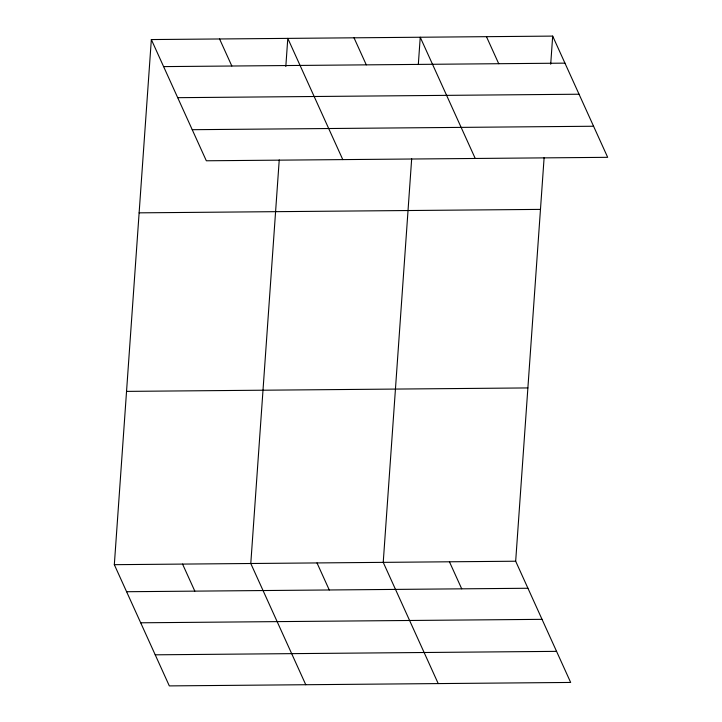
<?xml version="1.0" encoding="UTF-8"?>
<svg xmlns="http://www.w3.org/2000/svg" width="722" height="722" viewBox="0 0 722 722"><rect width="100%" height="100%" fill="white"/><g stroke="black" fill="none" stroke-linecap="round" stroke-linejoin="round"><path stroke-width="1.08" d="M544.117 157.631L515.67 561.22L570.66 682.443L169.318 685.9L114.329 564.676L151.34 39.557L552.682 36.1L607.671 157.324L206.33 160.78L151.34 39.557M279.233 159.914L250.787 563.503L305.767 684.727M285.813 66.514L287.798 38.383L342.788 159.607M411.675 158.768L383.229 562.357L438.218 683.581M418.336 64.249L420.24 37.237L475.229 158.461M550.706 64.231L552.682 36.1M163.605 66.605L564.956 63.139M177.702 97.678L579.053 94.221M192.232 129.698L593.574 126.242M139.129 212.846L540.471 209.389M126.54 391.387L527.881 387.931M114.329 564.676L515.67 561.22M126.594 591.724L527.935 588.259M140.691 622.797L542.032 619.341M155.212 654.818L556.563 651.361M486.466 36.669L498.731 63.716M354.024 37.815L366.289 64.854M219.569 38.97L231.834 66.009M449.445 561.788L461.719 588.836M317.003 562.934L329.268 589.973M182.558 564.09L194.823 591.128"/></g></svg>
